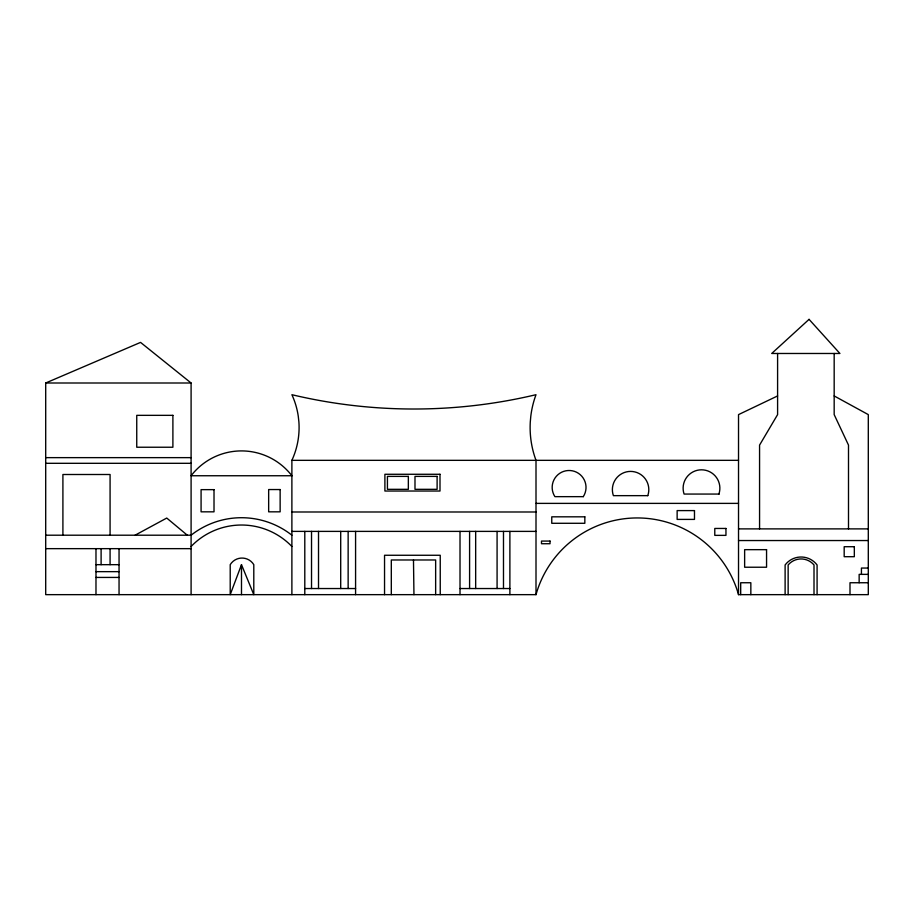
<?xml version="1.0" encoding="UTF-8"?>
<svg xmlns="http://www.w3.org/2000/svg" width="914" height="914" viewBox="0 0 914 914"><rect width="100%" height="100%" fill="white"/><g stroke="black" fill="none" stroke-linecap="round" stroke-linejoin="round"><path stroke-width="1.37" d="M241.49 564.669L230.214 594.648L230.214 564.669A13.813 13.813 0 0 1 253.795 564.669L253.795 594.648L241.49 564.669L241.49 594.648M135.078 535.204L166.748 518.055L187.313 535.204M777.597 395.945L738.523 414.613L738.523 594.648A105.19 105.19 0 0 0 536.004 594.648L45.7 594.648L45.7 383L140.55 342.396L191.095 383L191.095 594.648M45.7 383L191.095 383M45.7 457.64L191.095 457.64M291.886 594.648L291.886 460.336L738.501 460.336M45.7 463.307L191.095 463.307M719.204 494.063L684.083 494.063A18.383 18.383 0 0 1 701.495 469.807A18.383 18.383 0 0 1 718.907 494.063M536.004 503.386L738.501 503.386M291.886 511.989L536.004 511.989M738.523 528.886L868.3 528.886M291.886 531.388L536.004 531.388M45.7 535.204L191.095 535.204A81.357 81.357 0 0 1 291.886 535.204M738.523 540.54L868.3 540.54M45.7 548.651L191.095 548.651M95.981 564.669L119.049 564.669M868.3 568.051L861.434 568.051L861.434 574.369M95.981 571.65L119.049 571.65M868.3 574.369L859.149 574.369L859.149 582.744M95.981 577.431L119.049 577.431M868.3 582.744L849.997 582.744L849.997 594.648M304.796 588.536L355.58 588.536M460.016 588.536L509.886 588.536M738.523 594.648L868.3 594.648L868.3 414.613L834.174 395.945M413.482 559.974L413.951 594.648M848.5 528.886L848.5 445.107L834.174 414.613L834.174 353.478M817.082 594.648L817.082 564.966A20.028 20.028 0 0 0 785.115 564.966L785.115 594.648M814.008 594.648L814.008 564.966A16.898 16.898 0 0 0 788.142 564.966L788.142 594.648M777.597 353.478L777.597 414.613L759.568 445.107L759.568 528.886M750.84 594.648L750.84 582.744L740.694 582.744L740.694 594.648M536.004 594.648L536.004 460.336A94.519 94.519 0 0 1 530.291 421.937L530.783 416.373A94.519 94.519 0 0 1 536.004 394.699A527.618 527.618 0 0 1 291.886 394.699A78.364 78.364 0 0 1 298.272 416.27L298.889 421.88A78.364 78.364 0 0 1 291.886 460.336M509.886 531.388L509.886 594.648M503.488 531.388L503.488 588.536M497.079 531.388L497.079 588.536M475.668 531.388L475.668 588.536M469.59 531.388L469.59 588.536M460.016 531.388L460.016 594.648M440.24 594.648L440.24 555.266L384.543 555.266L384.543 594.648M435.647 594.648L435.647 559.974L391.306 559.974L391.306 594.648M355.58 531.388L355.58 594.648M348.143 531.388L348.143 588.536M340.705 531.388L340.705 588.536M318.518 531.388L318.518 588.536M311.525 531.388L311.525 588.536M304.796 531.388L304.796 594.648M119.049 548.651L119.049 594.648M110.08 535.204L110.08 474.503L62.906 474.503L62.906 535.204M110.08 548.651L110.08 564.669M101.111 548.651L101.111 564.669M95.981 548.651L95.981 594.648M191.095 546.481A69.91 69.91 0 0 1 291.886 546.481M809.061 319.352L771.713 353.478L839.909 353.478L809.061 319.352M172.895 415.344L136.746 415.344L136.746 447.232L172.895 447.232L172.895 415.344M440 474.275L384.897 474.275L384.897 491.024L440 491.024L440 474.275M291.886 475.748L191.095 475.748A63.546 63.546 0 0 1 291.886 475.748M408.341 476.388L387.433 476.388L387.433 489.321L408.341 489.321L408.341 476.388M437.109 476.388L414.99 476.388L414.99 489.321L437.109 489.321L437.109 476.388M280.141 489.55L268.659 489.55L268.659 511.829L280.141 511.829L280.141 489.55M214.013 489.641L201.08 489.641L201.08 511.829L214.013 511.829L214.013 489.641M647.786 495.651L613.397 495.651A18.223 18.223 0 0 1 630.591 471.407A18.223 18.223 0 0 1 647.786 495.651M583.281 496.656L554.912 496.656A16.92 16.92 0 0 1 557.986 474.652A16.92 16.92 0 0 1 580.207 474.652A16.92 16.92 0 0 1 583.281 496.656M694.48 510.595L677.137 510.595L677.137 519.403L694.48 519.403L694.48 510.595M584.834 516.821L551.759 516.821L551.759 523.288L584.834 523.288L584.834 516.821M725.956 528.452L714.782 528.452L714.782 535.364L725.956 535.364L725.956 528.452M550.022 541.077L541.499 541.077L541.499 543.727L550.022 543.727L550.022 541.077M854.327 546.709L844.182 546.709L844.182 556.706L854.327 556.706L854.327 546.709M766.56 549.657L744.636 549.657L744.636 567.228L766.56 567.228L766.56 549.657"/></g></svg>
